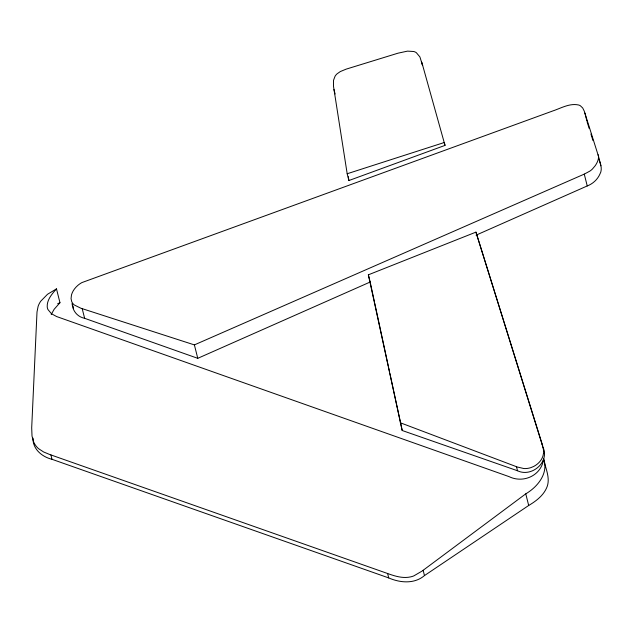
<?xml version="1.0" encoding="UTF-8"?>
<svg xmlns="http://www.w3.org/2000/svg" width="633" height="633" viewBox="0 0 633 633"><rect width="100%" height="100%" fill="white"/><g stroke="black" fill="none" stroke-linecap="round" stroke-linejoin="round"><path stroke-width="0.95" d="M56.487 288.87L47.499 294.29L40.702 301.245A23.785 19.813 -20.2 0 0 38.138 306.253L37.007 311.95L31.697 427.789L32.014 436.074L33.557 441.715A28.216 23.5 -20.2 0 0 35.329 444.991L36.065 446.02A24.703 20.573 -20.2 0 0 38.566 448.67L43.614 451.97L49.611 454.462L387.61 573.514C394.857 576.125 402.667 578.602 410.421 576.924A18.689 15.564 -20.2 0 0 413.8 575.903L422.076 571.077L525.77 493.843C537.599 486.919 548.811 473.262 543.605 458.79C541.801 475.296 523.546 483.723 509.114 476.649L56.622 316.547L51.455 313.731L47.95 309.537A12.684 10.563 -20.2 0 1 47.214 306.831C46.882 299.694 52.048 293.886 56.487 288.87L59.969 302.716L54.137 309.292L51.226 314.474M33.019 438.131C32.6 449.129 42.118 456.907 52.009 459.305L388.717 577.921C400.143 582.898 414.354 584.18 424.466 575.587L528.69 505.482C535.835 501.249 542.956 495.916 546.501 488.162C551.042 478.58 545.29 468.23 543.605 458.79M57.666 303.761L59.969 302.716M476.087 235.144L587.242 185.952C592.741 183.839 597.41 179.653 599.839 174.249C602.861 169.138 600.416 163.346 598.549 158.337M584.267 174.115L589.877 171.108A17.882 13.428 -14.8 0 0 592.393 169.058L595.147 165.799A26.357 19.789 -14.8 0 0 598.193 159.548L598.462 158.131A12.502 9.392 -14.8 0 0 598.438 156.114L584.291 111.21L582.708 107.99L580.358 105.758A9.123 6.852 -14.8 0 0 578.697 105.015C569.668 102.965 561.06 108.196 552.759 110.965L81.934 282.571A19.987 15.01 -14.8 0 0 78.856 284.573A22.551 16.941 -14.8 0 0 77.653 285.562A22.796 17.123 -14.8 0 0 71.482 294.962L71.054 298.602L71.679 301.482A14.092 10.587 -14.8 0 0 72.914 303.587A14.535 10.919 -14.8 0 0 74.267 304.956L80.842 308.216L194.386 344.898L584.267 174.115L587.242 185.952M72.795 305.874L72.162 303.5C72.478 310.843 77.392 316.856 84.632 318.312L197.765 358.325L370.36 281.938M542.916 447.08C550.053 461.987 531.633 477.662 517.517 470.754L402.2 430.503L368.359 274.825L475.945 232.129L542.386 444.825L543.628 450.522A23.556 18.602 -8.1 0 1 543.565 453.521M348.886 180.54L445.015 145.384L444.295 142.504L347.185 173.751L348.886 180.54L348.277 176.647M400.246 422.741L517.248 466.988L523.776 468.531A13.958 11.022 -8.1 0 0 526.094 468.539L526.901 468.467A15.785 12.47 -8.1 0 0 528.587 468.214A15.596 12.32 -8.1 0 0 530.889 467.613L533.754 466.426A20.216 15.967 -8.1 0 0 543.446 453.521M421.388 61.543L422.63 65.563L419.893 56.915L416.308 52.65A9.511 7.509 -8.1 0 0 413.768 51.502L407.486 51.131L397.991 53.188L346.132 69.147L340.293 71.576L337.009 73.887A13.048 10.302 -8.1 0 0 335.094 76.166L333.536 80.256L333.488 86.254L347.185 173.751M587.123 121.9L589.173 128.444M590.929 134.046L592.986 140.581M542.623 446.13L475.945 232.129M421.942 62.802L445.015 145.384M598.098 154.689L600.891 165.806M584.908 113.085L586.902 121.022M542.204 444.239L542.679 446.13M525.77 493.843L528.69 505.482M516.504 466.719L517.517 470.754M333.955 89.506L335.086 94.001M368.359 274.825L369.941 281.123M423.137 570.293L424.466 575.587M387.61 573.514L388.717 577.921M194.386 344.898L197.765 358.325M82.203 308.659L84.632 318.312M50.909 454.929L52.009 459.305M370.17 282.025L374.325 301.308M374.744 303.231L388.258 365.906M388.678 367.836L389.509 371.69M389.928 373.62L402.2 430.503M73.349 306.617L73.381 308.326"/></g></svg>
